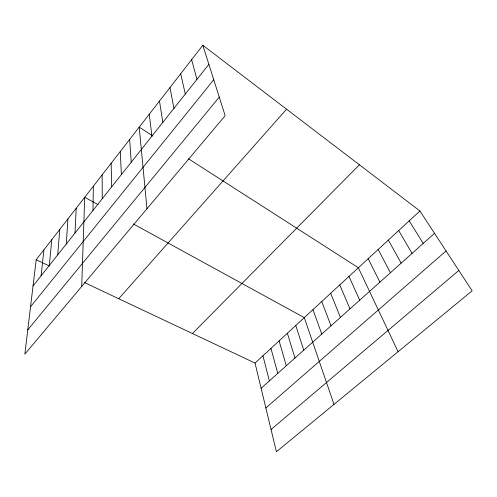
<?xml version="1.0" encoding="UTF-8"?>
<svg xmlns="http://www.w3.org/2000/svg" width="497" height="497" viewBox="0 0 497 497"><rect width="100%" height="100%" fill="white"/><g stroke="black" fill="none" stroke-linecap="round" stroke-linejoin="round"><path stroke-width="0.75" d="M92.964 210.43L93.349 186.182M81.713 286.44L84.707 197.303L98.17 204.683M74.985 233.099L76.234 208.212M66.263 244.095L67.921 218.91M57.708 254.874L59.764 229.409M49.327 265.441L51.763 239.716M41.102 275.804L43.904 249.829M36.188 259.757L24.85 354.137L225.147 115.677L202.832 45.27L36.188 259.757L49.408 265.994M33.038 285.968L208.87 64.33M30.541 306.773L213.747 79.725M27.764 329.884L219.258 97.108M118.721 298.722L286.564 109.191M192.432 333.524L359.412 164.799M255.036 363.077L419.903 210.977L472.15 290.832L276.413 451.73L255.036 363.077L84.391 282.513M261.111 388.281L434.527 233.323M265.858 407.956L446.07 250.966M271.051 429.495L458.83 270.474M133.215 223.886L304.288 317.639L333.996 404.39M152.846 135.923L139.203 127.17L146.975 208.74M188.45 158.76L358.362 267.753L398.085 351.714M202.832 45.27L419.903 210.977M409.199 220.854L423.202 243.443M398.681 230.558L412.081 253.383M388.337 240.094L401.16 263.137M378.18 249.475L390.431 272.723M368.19 258.688L379.894 282.134M348.987 276.4L359.673 300.213M339.762 284.911L349.963 308.885M330.685 293.292L340.414 317.415M321.745 301.536L331.021 325.808M312.948 309.65L321.783 334.065M295.765 325.504L303.754 350.174M287.372 333.251L294.951 358.039M279.103 340.874L286.291 365.78M270.958 348.391L277.767 373.396M191.631 59.683L196.949 79.358M262.938 355.79L269.374 380.895M180.684 73.773L185.306 94.032M169.974 87.559L173.931 108.371M159.494 101.046L162.817 122.386M149.237 114.248L151.952 136.079M129.655 139.452L131.239 162.184M120.305 151.486L121.367 174.627M111.142 163.283L111.701 186.81M102.158 174.845L102.239 198.744"/></g></svg>
